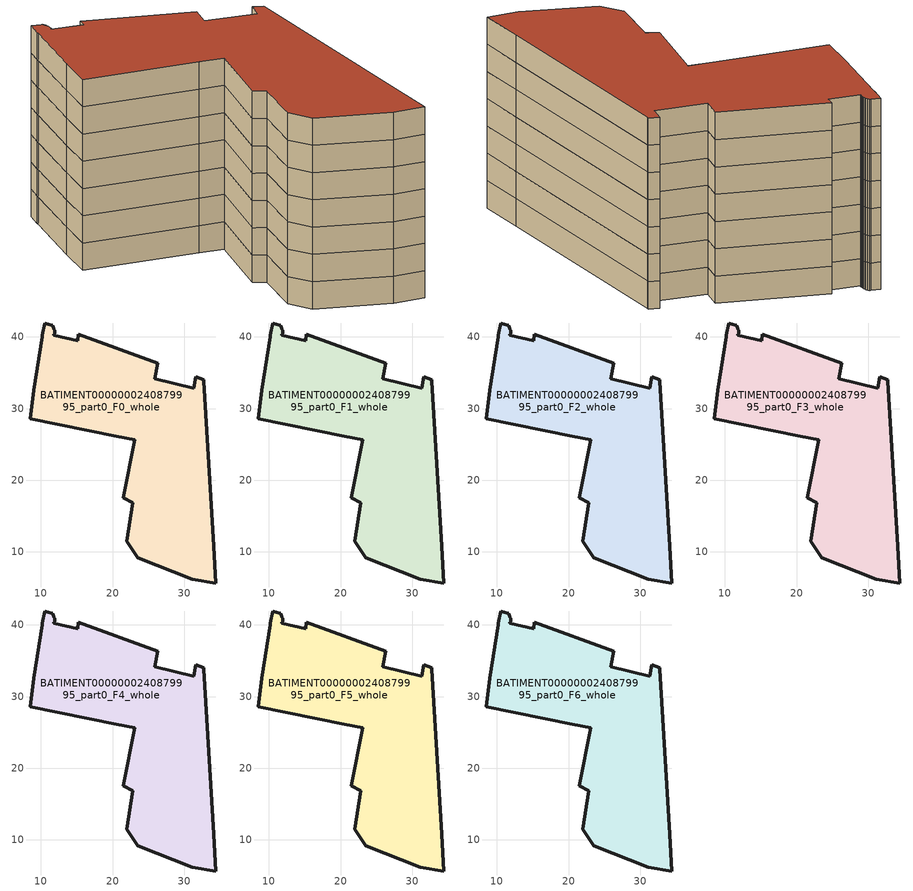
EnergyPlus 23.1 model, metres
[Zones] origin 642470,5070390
BATIMENT0000000240879995_part0_F0_whole
 floor ground (EU_floor_Construction): 31.63,34.44 32.73,34.04 32.73,33.84 34.12,10.73 34.42,5.62 31.12,6.12 23.51,9.13 22.01,11.43 22.82,16.83 21.52,17.53 23.12,25.64 20.52,26.14 8.51,28.55 9.01,32.55 10.21,40.05 10.21,40.25 10.51,41.96 11.51,41.65 11.61,41.65 11.61,41.55 11.71,41.45 11.71,41.35 11.81,41.25 11.81,41.15 11.81,41.05 11.91,40.95 11.91,40.85 11.92,40.75 11.91,40.65 11.91,40.55 11.91,40.45 11.81,40.35 11.81,40.25 15.12,39.45 15.22,40.35 26.32,36.35 25.92,34.15 31.33,32.84 z0
 wall outside (EU_wall_Construction): 32.73,34.04 31.63,34.44 31.33,32.84 25.92,34.15 26.32,36.35 15.22,40.35 15.12,39.45 11.81,40.25 11.81,40.35 11.91,40.45 11.91,40.55 11.91,40.65 11.92,40.75 11.91,40.85 11.91,40.95 11.81,41.05 11.81,41.15 11.81,41.25 11.71,41.35 11.71,41.45 11.61,41.55 11.61,41.65 11.51,41.65 10.51,41.96 10.21,40.25 10.21,40.05 9.01,32.55 8.51,28.55 20.52,26.14 23.12,25.64 21.52,17.53 22.82,16.83 22.01,11.43 23.51,9.13 31.12,6.12 34.42,5.62 34.12,10.73 32.73,33.84 32.73,34.04 z0:3
BATIMENT0000000240879995_part0_F1_whole
 floor to BATIMENT0000000240879995_part0_F0_whole (EU_floor_Construction): 31.63,34.44 32.73,34.04 32.73,33.84 34.12,10.73 34.42,5.62 31.12,6.12 23.51,9.13 22.01,11.43 22.82,16.83 21.52,17.53 23.12,25.64 20.52,26.14 8.51,28.55 9.01,32.55 10.21,40.05 10.21,40.25 10.51,41.96 11.51,41.65 11.61,41.65 11.61,41.55 11.71,41.45 11.71,41.35 11.81,41.25 11.81,41.15 11.81,41.05 11.91,40.95 11.91,40.85 11.92,40.75 11.91,40.65 11.91,40.55 11.91,40.45 11.81,40.35 11.81,40.25 15.12,39.45 15.22,40.35 26.32,36.35 25.92,34.15 31.33,32.84 z3
 wall outside (EU_wall_Construction): 32.73,34.04 31.63,34.44 31.33,32.84 25.92,34.15 26.32,36.35 15.22,40.35 15.12,39.45 11.81,40.25 11.81,40.35 11.91,40.45 11.91,40.55 11.91,40.65 11.92,40.75 11.91,40.85 11.91,40.95 11.81,41.05 11.81,41.15 11.81,41.25 11.71,41.35 11.71,41.45 11.61,41.55 11.61,41.65 11.51,41.65 10.51,41.96 10.21,40.25 10.21,40.05 9.01,32.55 8.51,28.55 20.52,26.14 23.12,25.64 21.52,17.53 22.82,16.83 22.01,11.43 23.51,9.13 31.12,6.12 34.42,5.62 34.12,10.73 32.73,33.84 32.73,34.04 z3:6
BATIMENT0000000240879995_part0_F2_whole
 floor to BATIMENT0000000240879995_part0_F1_whole (EU_floor_Construction): 31.63,34.44 32.73,34.04 32.73,33.84 34.12,10.73 34.42,5.62 31.12,6.12 23.51,9.13 22.01,11.43 22.82,16.83 21.52,17.53 23.12,25.64 20.52,26.14 8.51,28.55 9.01,32.55 10.21,40.05 10.21,40.25 10.51,41.96 11.51,41.65 11.61,41.65 11.61,41.55 11.71,41.45 11.71,41.35 11.81,41.25 11.81,41.15 11.81,41.05 11.91,40.95 11.91,40.85 11.92,40.75 11.91,40.65 11.91,40.55 11.91,40.45 11.81,40.35 11.81,40.25 15.12,39.45 15.22,40.35 26.32,36.35 25.92,34.15 31.33,32.84 z6
 wall outside (EU_wall_Construction): 32.73,34.04 31.63,34.44 31.33,32.84 25.92,34.15 26.32,36.35 15.22,40.35 15.12,39.45 11.81,40.25 11.81,40.35 11.91,40.45 11.91,40.55 11.91,40.65 11.92,40.75 11.91,40.85 11.91,40.95 11.81,41.05 11.81,41.15 11.81,41.25 11.71,41.35 11.71,41.45 11.61,41.55 11.61,41.65 11.51,41.65 10.51,41.96 10.21,40.25 10.21,40.05 9.01,32.55 8.51,28.55 20.52,26.14 23.12,25.64 21.52,17.53 22.82,16.83 22.01,11.43 23.51,9.13 31.12,6.12 34.42,5.62 34.12,10.73 32.73,33.84 32.73,34.04 z6:9
BATIMENT0000000240879995_part0_F3_whole
 floor to BATIMENT0000000240879995_part0_F2_whole (EU_floor_Construction): 31.63,34.44 32.73,34.04 32.73,33.84 34.12,10.73 34.42,5.62 31.12,6.12 23.51,9.13 22.01,11.43 22.82,16.83 21.52,17.53 23.12,25.64 20.52,26.14 8.51,28.55 9.01,32.55 10.21,40.05 10.21,40.25 10.51,41.96 11.51,41.65 11.61,41.65 11.61,41.55 11.71,41.45 11.71,41.35 11.81,41.25 11.81,41.15 11.81,41.05 11.91,40.95 11.91,40.85 11.92,40.75 11.91,40.65 11.91,40.55 11.91,40.45 11.81,40.35 11.81,40.25 15.12,39.45 15.22,40.35 26.32,36.35 25.92,34.15 31.33,32.84 z9
 wall outside (EU_wall_Construction): 32.73,34.04 31.63,34.44 31.33,32.84 25.92,34.15 26.32,36.35 15.22,40.35 15.12,39.45 11.81,40.25 11.81,40.35 11.91,40.45 11.91,40.55 11.91,40.65 11.92,40.75 11.91,40.85 11.91,40.95 11.81,41.05 11.81,41.15 11.81,41.25 11.71,41.35 11.71,41.45 11.61,41.55 11.61,41.65 11.51,41.65 10.51,41.96 10.21,40.25 10.21,40.05 9.01,32.55 8.51,28.55 20.52,26.14 23.12,25.64 21.52,17.53 22.82,16.83 22.01,11.43 23.51,9.13 31.12,6.12 34.42,5.62 34.12,10.73 32.73,33.84 32.73,34.04 z9:12
BATIMENT0000000240879995_part0_F4_whole
 floor to BATIMENT0000000240879995_part0_F3_whole (EU_floor_Construction): 31.63,34.44 32.73,34.04 32.73,33.84 34.12,10.73 34.42,5.62 31.12,6.12 23.51,9.13 22.01,11.43 22.82,16.83 21.52,17.53 23.12,25.64 20.52,26.14 8.51,28.55 9.01,32.55 10.21,40.05 10.21,40.25 10.51,41.96 11.51,41.65 11.61,41.65 11.61,41.55 11.71,41.45 11.71,41.35 11.81,41.25 11.81,41.15 11.81,41.05 11.91,40.95 11.91,40.85 11.92,40.75 11.91,40.65 11.91,40.55 11.91,40.45 11.81,40.35 11.81,40.25 15.12,39.45 15.22,40.35 26.32,36.35 25.92,34.15 31.33,32.84 z12
 wall outside (EU_wall_Construction): 32.73,34.04 31.63,34.44 31.33,32.84 25.92,34.15 26.32,36.35 15.22,40.35 15.12,39.45 11.81,40.25 11.81,40.35 11.91,40.45 11.91,40.55 11.91,40.65 11.92,40.75 11.91,40.85 11.91,40.95 11.81,41.05 11.81,41.15 11.81,41.25 11.71,41.35 11.71,41.45 11.61,41.55 11.61,41.65 11.51,41.65 10.51,41.96 10.21,40.25 10.21,40.05 9.01,32.55 8.51,28.55 20.52,26.14 23.12,25.64 21.52,17.53 22.82,16.83 22.01,11.43 23.51,9.13 31.12,6.12 34.42,5.62 34.12,10.73 32.73,33.84 32.73,34.04 z12:15
BATIMENT0000000240879995_part0_F5_whole
 floor to BATIMENT0000000240879995_part0_F4_whole (EU_floor_Construction): 31.63,34.44 32.73,34.04 32.73,33.84 34.12,10.73 34.42,5.62 31.12,6.12 23.51,9.13 22.01,11.43 22.82,16.83 21.52,17.53 23.12,25.64 20.52,26.14 8.51,28.55 9.01,32.55 10.21,40.05 10.21,40.25 10.51,41.96 11.51,41.65 11.61,41.65 11.61,41.55 11.71,41.45 11.71,41.35 11.81,41.25 11.81,41.15 11.81,41.05 11.91,40.95 11.91,40.85 11.92,40.75 11.91,40.65 11.91,40.55 11.91,40.45 11.81,40.35 11.81,40.25 15.12,39.45 15.22,40.35 26.32,36.35 25.92,34.15 31.33,32.84 z15
 wall outside (EU_wall_Construction): 32.73,34.04 31.63,34.44 31.33,32.84 25.92,34.15 26.32,36.35 15.22,40.35 15.12,39.45 11.81,40.25 11.81,40.35 11.91,40.45 11.91,40.55 11.91,40.65 11.92,40.75 11.91,40.85 11.91,40.95 11.81,41.05 11.81,41.15 11.81,41.25 11.71,41.35 11.71,41.45 11.61,41.55 11.61,41.65 11.51,41.65 10.51,41.96 10.21,40.25 10.21,40.05 9.01,32.55 8.51,28.55 20.52,26.14 23.12,25.64 21.52,17.53 22.82,16.83 22.01,11.43 23.51,9.13 31.12,6.12 34.42,5.62 34.12,10.73 32.73,33.84 32.73,34.04 z15:18
BATIMENT0000000240879995_part0_F6_whole
 floor to BATIMENT0000000240879995_part0_F5_whole (EU_floor_Construction): 31.63,34.44 32.73,34.04 32.73,33.84 34.12,10.73 34.42,5.62 31.12,6.12 23.51,9.13 22.01,11.43 22.82,16.83 21.52,17.53 23.12,25.64 20.52,26.14 8.51,28.55 9.01,32.55 10.21,40.05 10.21,40.25 10.51,41.96 11.51,41.65 11.61,41.65 11.61,41.55 11.71,41.45 11.71,41.35 11.81,41.25 11.81,41.15 11.81,41.05 11.91,40.95 11.91,40.85 11.92,40.75 11.91,40.65 11.91,40.55 11.91,40.45 11.81,40.35 11.81,40.25 15.12,39.45 15.22,40.35 26.32,36.35 25.92,34.15 31.33,32.84 z18
 wall outside (EU_wall_Construction): 32.73,34.04 31.63,34.44 31.33,32.84 25.92,34.15 26.32,36.35 15.22,40.35 15.12,39.45 11.81,40.25 11.81,40.35 11.91,40.45 11.91,40.55 11.91,40.65 11.92,40.75 11.91,40.85 11.91,40.95 11.81,41.05 11.81,41.15 11.81,41.25 11.71,41.35 11.71,41.45 11.61,41.55 11.61,41.65 11.51,41.65 10.51,41.96 10.21,40.25 10.21,40.05 9.01,32.55 8.51,28.55 20.52,26.14 23.12,25.64 21.52,17.53 22.82,16.83 22.01,11.43 23.51,9.13 31.12,6.12 34.42,5.62 34.12,10.73 32.73,33.84 32.73,34.04 z18:21
 roof outside (EU_roof_Construction): 34.42,5.62 34.12,10.73 32.73,33.84 32.73,34.04 31.63,34.44 31.33,32.84 25.92,34.15 26.32,36.35 15.22,40.35 15.12,39.45 11.81,40.25 11.81,40.35 11.91,40.45 11.91,40.55 11.91,40.65 11.92,40.75 11.91,40.85 11.91,40.95 11.81,41.05 11.81,41.15 11.81,41.25 11.71,41.35 11.71,41.45 11.61,41.55 11.61,41.65 11.51,41.65 10.51,41.96 10.21,40.25 10.21,40.05 9.01,32.55 8.51,28.55 20.52,26.14 23.12,25.64 21.52,17.53 22.82,16.83 22.01,11.43 23.51,9.13 31.12,6.12 z21
[Building]
EU S2 Campaign: North Axis=0; Terrain=City; Solar Distribution=FullExterior
[Site:Location]
Lyon-Bron: Latitude=45.75; Longitude=5; Time Zone=1; Elevation=198
[SizingPeriod:WeatherFileDays]
AnnualSizingPeriod: Begin Month=1; Begin Day of Month=1; End Month=12; End Day of Month=31; Day of Week for Start Day=Monday; Use Weather File Daylight Saving Period=No; Use Weather File Rain and Snow Indicators=No
[MATERIAL]
EU_InternalMass_Material: Roughness=MediumRough; Thickness=0.1; Conductivity=1; Density=1800; Specific Heat=900; Thermal Absorptance=0.9; Solar Absorptance=0.7; Visible Absorptance=0.7
[MATERIAL:NOMASS] Roughness=MediumRough; Thermal Absorptance=0.9; Solar Absorptance=0.7; Visible Absorptance=0.7
Name | Thermal Resistance
EU_wall_NoMass | 1.1366
EU_roof_NoMass | 1.37278
EU_floor_NoMass | 1.85445
[CONSTRUCTION]
EU_wall_Construction: EU_wall_NoMass
EU_roof_Construction: EU_roof_NoMass
EU_floor_Construction: EU_floor_NoMass
EU_InternalMass_Construction: EU_InternalMass_Material
[ZONE] Type=1; Multiplier=1; Ceiling Height=autocalculate; Volume=1411.5; Floor Area=autocalculate; Part of Total Floor Area=Yes
BATIMENT0000000240879995_part0_F0_whole; BATIMENT0000000240879995_part0_F1_whole; BATIMENT0000000240879995_part0_F2_whole; BATIMENT0000000240879995_part0_F3_whole; BATIMENT0000000240879995_part0_F4_whole; BATIMENT0000000240879995_part0_F5_whole; BATIMENT0000000240879995_part0_F6_whole
[INTERNALMASS] Construction=EU_InternalMass_Construction; Surface Area=470.498
Name | Zone or ZoneList
BATIMENT0000000240879995_part0_F0_whole_EU_InternalMass | BATIMENT0000000240879995_part0_F0_whole
BATIMENT0000000240879995_part0_F1_whole_EU_InternalMass | BATIMENT0000000240879995_part0_F1_whole
BATIMENT0000000240879995_part0_F2_whole_EU_InternalMass | BATIMENT0000000240879995_part0_F2_whole
BATIMENT0000000240879995_part0_F3_whole_EU_InternalMass | BATIMENT0000000240879995_part0_F3_whole
BATIMENT0000000240879995_part0_F4_whole_EU_InternalMass | BATIMENT0000000240879995_part0_F4_whole
BATIMENT0000000240879995_part0_F5_whole_EU_InternalMass | BATIMENT0000000240879995_part0_F5_whole
BATIMENT0000000240879995_part0_F6_whole_EU_InternalMass | BATIMENT0000000240879995_part0_F6_whole
[OTHEREQUIPMENT] Fuel Type=Electricity; Design Level Calculation Method=Watts/Area; Power per Zone Floor Area=1; Fraction Latent=0; Fraction Radiant=0; Fraction Lost=0; Carbon Dioxide Generation Rate=0; EndUse Subcategory=EU_Step8_InternalGains
Name | Zone or ZoneList or Space or SpaceList | Schedule
EU_Step8_InternalGain_BATIMENT0000000240879995_part0_F0_whole_f000 | BATIMENT0000000240879995_part0_F0_whole | EU_Step8_GainSchedule_BATIMENT0000000240879995_part0_F0_whole_f000
EU_Step8_InternalGain_BATIMENT0000000240879995_part0_F1_whole_f000 | BATIMENT0000000240879995_part0_F1_whole | EU_Step8_GainSchedule_BATIMENT0000000240879995_part0_F1_whole_f000
EU_Step8_InternalGain_BATIMENT0000000240879995_part0_F2_whole_f000 | BATIMENT0000000240879995_part0_F2_whole | EU_Step8_GainSchedule_BATIMENT0000000240879995_part0_F2_whole_f000
EU_Step8_InternalGain_BATIMENT0000000240879995_part0_F3_whole_f000 | BATIMENT0000000240879995_part0_F3_whole | EU_Step8_GainSchedule_BATIMENT0000000240879995_part0_F3_whole_f000
EU_Step8_InternalGain_BATIMENT0000000240879995_part0_F4_whole_f000 | BATIMENT0000000240879995_part0_F4_whole | EU_Step8_GainSchedule_BATIMENT0000000240879995_part0_F4_whole_f000
EU_Step8_InternalGain_BATIMENT0000000240879995_part0_F5_whole_f000 | BATIMENT0000000240879995_part0_F5_whole | EU_Step8_GainSchedule_BATIMENT0000000240879995_part0_F5_whole_f000
EU_Step8_InternalGain_BATIMENT0000000240879995_part0_F6_whole_f000 | BATIMENT0000000240879995_part0_F6_whole | EU_Step8_GainSchedule_BATIMENT0000000240879995_part0_F6_whole_f000
[ZONEVENTILATION:DESIGNFLOWRATE] Schedule=EU_AlwaysOn; Design Flow Rate Calculation Method=AirChanges/Hour; Air Changes per Hour=0.473019; Ventilation Type=Natural; Fan Pressure Rise=0; Fan Total Efficiency=1; Constant Term Coefficient=1; Temperature Term Coefficient=0; Velocity Term Coefficient=0; Velocity Squared Term Coefficient=0; Minimum Indoor Temperature=-100; Maximum Indoor Temperature=100; Delta Temperature=-100; Minimum Outdoor Temperature=-100; Maximum Outdoor Temperature=100; Maximum Wind Speed=40
Name | Zone or ZoneList or Space or SpaceList
EU_ConstantAir_BATIMENT0000000240879995_part0_F0_whole | BATIMENT0000000240879995_part0_F0_whole
EU_ConstantAir_BATIMENT0000000240879995_part0_F1_whole | BATIMENT0000000240879995_part0_F1_whole
EU_ConstantAir_BATIMENT0000000240879995_part0_F2_whole | BATIMENT0000000240879995_part0_F2_whole
EU_ConstantAir_BATIMENT0000000240879995_part0_F3_whole | BATIMENT0000000240879995_part0_F3_whole
EU_ConstantAir_BATIMENT0000000240879995_part0_F4_whole | BATIMENT0000000240879995_part0_F4_whole
EU_ConstantAir_BATIMENT0000000240879995_part0_F5_whole | BATIMENT0000000240879995_part0_F5_whole
EU_ConstantAir_BATIMENT0000000240879995_part0_F6_whole | BATIMENT0000000240879995_part0_F6_whole
[HVACTEMPLATE:THERMOSTAT] Constant Heating Setpoint=20; Constant Cooling Setpoint=50
EU_HeatOnly_BATIMENT0000000240879995_part0_F0_whole; EU_HeatOnly_BATIMENT0000000240879995_part0_F1_whole; EU_HeatOnly_BATIMENT0000000240879995_part0_F2_whole; EU_HeatOnly_BATIMENT0000000240879995_part0_F3_whole; EU_HeatOnly_BATIMENT0000000240879995_part0_F4_whole; EU_HeatOnly_BATIMENT0000000240879995_part0_F5_whole; EU_HeatOnly_BATIMENT0000000240879995_part0_F6_whole
[HVACTEMPLATE:ZONE:IDEALLOADSAIRSYSTEM] System Availability Schedule=EU_AlwaysOn; Maximum Heating Supply Air Temperature=50; Minimum Cooling Supply Air Temperature=13; Maximum Heating Supply Air Humidity Ratio=0.0156; Minimum Cooling Supply Air Humidity Ratio=0.0077; Heating Limit=NoLimit; Cooling Limit=NoLimit; Heating Availability Schedule=EU_AlwaysOn; Cooling Availability Schedule=EU_CoolingOff; Dehumidification Control Type=ConstantSensibleHeatRatio; Cooling Sensible Heat Ratio=0.7; Dehumidification Setpoint=60; Humidification Control Type=None; Humidification Setpoint=30; Outdoor Air Method=None; Outdoor Air Flow Rate per Person=0.00944; Outdoor Air Flow Rate per Zone Floor Area=0; Outdoor Air Flow Rate per Zone=0; Demand Controlled Ventilation Type=None; Outdoor Air Economizer Type=NoEconomizer; Heat Recovery Type=None; Sensible Heat Recovery Effectiveness=0.7; Latent Heat Recovery Effectiveness=0.65
Name | Template Thermostat
BATIMENT0000000240879995_part0_F0_whole | EU_HeatOnly_BATIMENT0000000240879995_part0_F0_whole
BATIMENT0000000240879995_part0_F1_whole | EU_HeatOnly_BATIMENT0000000240879995_part0_F1_whole
BATIMENT0000000240879995_part0_F2_whole | EU_HeatOnly_BATIMENT0000000240879995_part0_F2_whole
BATIMENT0000000240879995_part0_F3_whole | EU_HeatOnly_BATIMENT0000000240879995_part0_F3_whole
BATIMENT0000000240879995_part0_F4_whole | EU_HeatOnly_BATIMENT0000000240879995_part0_F4_whole
BATIMENT0000000240879995_part0_F5_whole | EU_HeatOnly_BATIMENT0000000240879995_part0_F5_whole
BATIMENT0000000240879995_part0_F6_whole | EU_HeatOnly_BATIMENT0000000240879995_part0_F6_whole
[SIZING:ZONE] Zone Cooling Design Supply Air Temperature Input Method=SupplyAirTemperature; Zone Cooling Design Supply Air Temperature=13; Zone Heating Design Supply Air Temperature Input Method=SupplyAirTemperature; Zone Heating Design Supply Air Temperature=50; Zone Cooling Design Supply Air Humidity Ratio=0.008; Zone Heating Design Supply Air Humidity Ratio=0.008; Cooling Design Air Flow Method=DesignDay; Cooling Design Air Flow Rate=0; Cooling Minimum Air Flow per Zone Floor Area=0.000762; Cooling Minimum Air Flow=0; Cooling Minimum Air Flow Fraction=0.2; Heating Design Air Flow Method=DesignDay; Heating Design Air Flow Rate=0; Heating Maximum Air Flow per Zone Floor Area=0.002032; Heating Maximum Air Flow=0.141576; Heating Maximum Air Flow Fraction=0.3; Account for Dedicated Outdoor Air System=No; Dedicated Outdoor Air System Control Strategy=NeutralSupplyAir; Dedicated Outdoor Air Low Setpoint Temperature for Design=autosize; Dedicated Outdoor Air High Setpoint Temperature for Design=autosize; Zone Load Sizing Method=Sensible Load Only No Latent Load; Zone Latent Cooling Design Supply Air Humidity Ratio Input Method=HumidityRatioDifference; Zone Cooling Design Supply Air Humidity Ratio Difference=0.005; Zone Latent Heating Design Supply Air Humidity Ratio Input Method=HumidityRatioDifference; Zone Humidification Design Supply Air Humidity Ratio Difference=0.005
BATIMENT0000000240879995_part0_F0_whole; BATIMENT0000000240879995_part0_F1_whole; BATIMENT0000000240879995_part0_F2_whole; BATIMENT0000000240879995_part0_F3_whole; BATIMENT0000000240879995_part0_F4_whole; BATIMENT0000000240879995_part0_F5_whole; BATIMENT0000000240879995_part0_F6_whole
[SCHEDULE:CONSTANT]
Name | Hourly Value
EU_AlwaysOn | 1
EU_CoolingOff | 0
[SCHEDULE:FILE] Column Number=1; Rows to Skip at Top=0; Number of Hours of Data=8760; Column Separator=Comma; Interpolate to Timestep=No; Minutes per Item=60; Adjust Schedule for Daylight Savings=Yes
Name | File
EU_Step8_GainSchedule_BATIMENT0000000240879995_part0_F0_whole_f000 | C:\Users\o_iseri\Desktop\OpenUBEM\openubem\outputs\eu_evidence\EU-04\s3\s3_campaign\FR-LYO-HAUTCOEURPENTES\BATIMENT0000000240879995_part0\BATIMENT0000000240879995_part0_F0_whole_f000_gain.csv
EU_Step8_GainSchedule_BATIMENT0000000240879995_part0_F1_whole_f000 | C:\Users\o_iseri\Desktop\OpenUBEM\openubem\outputs\eu_evidence\EU-04\s3\s3_campaign\FR-LYO-HAUTCOEURPENTES\BATIMENT0000000240879995_part0\BATIMENT0000000240879995_part0_F1_whole_f000_gain.csv
EU_Step8_GainSchedule_BATIMENT0000000240879995_part0_F2_whole_f000 | C:\Users\o_iseri\Desktop\OpenUBEM\openubem\outputs\eu_evidence\EU-04\s3\s3_campaign\FR-LYO-HAUTCOEURPENTES\BATIMENT0000000240879995_part0\BATIMENT0000000240879995_part0_F2_whole_f000_gain.csv
EU_Step8_GainSchedule_BATIMENT0000000240879995_part0_F3_whole_f000 | C:\Users\o_iseri\Desktop\OpenUBEM\openubem\outputs\eu_evidence\EU-04\s3\s3_campaign\FR-LYO-HAUTCOEURPENTES\BATIMENT0000000240879995_part0\BATIMENT0000000240879995_part0_F3_whole_f000_gain.csv
EU_Step8_GainSchedule_BATIMENT0000000240879995_part0_F4_whole_f000 | C:\Users\o_iseri\Desktop\OpenUBEM\openubem\outputs\eu_evidence\EU-04\s3\s3_campaign\FR-LYO-HAUTCOEURPENTES\BATIMENT0000000240879995_part0\BATIMENT0000000240879995_part0_F4_whole_f000_gain.csv
EU_Step8_GainSchedule_BATIMENT0000000240879995_part0_F5_whole_f000 | C:\Users\o_iseri\Desktop\OpenUBEM\openubem\outputs\eu_evidence\EU-04\s3\s3_campaign\FR-LYO-HAUTCOEURPENTES\BATIMENT0000000240879995_part0\BATIMENT0000000240879995_part0_F5_whole_f000_gain.csv
EU_Step8_GainSchedule_BATIMENT0000000240879995_part0_F6_whole_f000 | C:\Users\o_iseri\Desktop\OpenUBEM\openubem\outputs\eu_evidence\EU-04\s3\s3_campaign\FR-LYO-HAUTCOEURPENTES\BATIMENT0000000240879995_part0\BATIMENT0000000240879995_part0_F6_whole_f000_gain.csv
